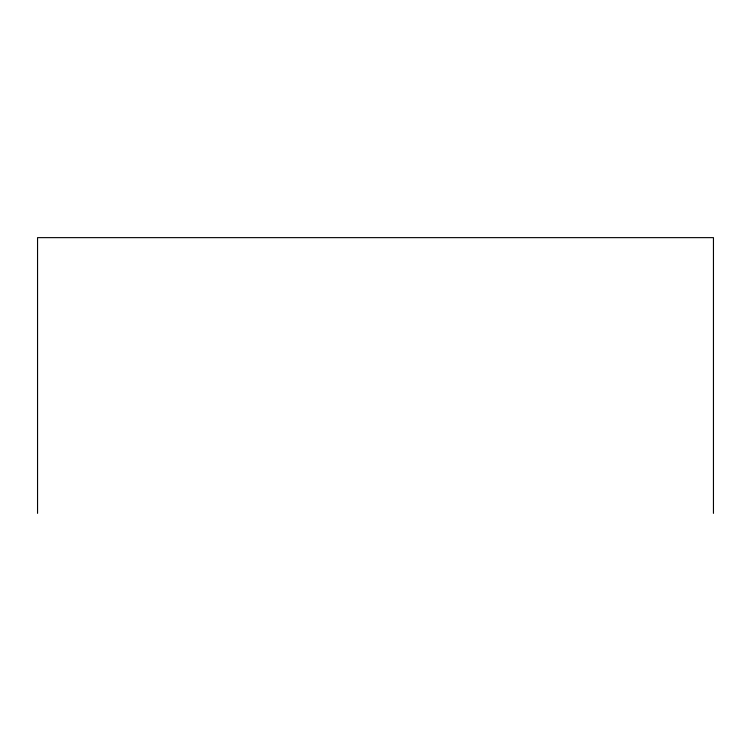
<?xml version="1.0" encoding="UTF-8"?>
<svg xmlns="http://www.w3.org/2000/svg" width="751" height="751" viewBox="0 0 751 751"><rect width="100%" height="100%" fill="white"/><g stroke="black" fill="none" stroke-linecap="round" stroke-linejoin="round"><path stroke-width="1.13" d="M713.45 513.365L713.45 237.635L37.55 237.635L37.55 513.365"/></g></svg>
